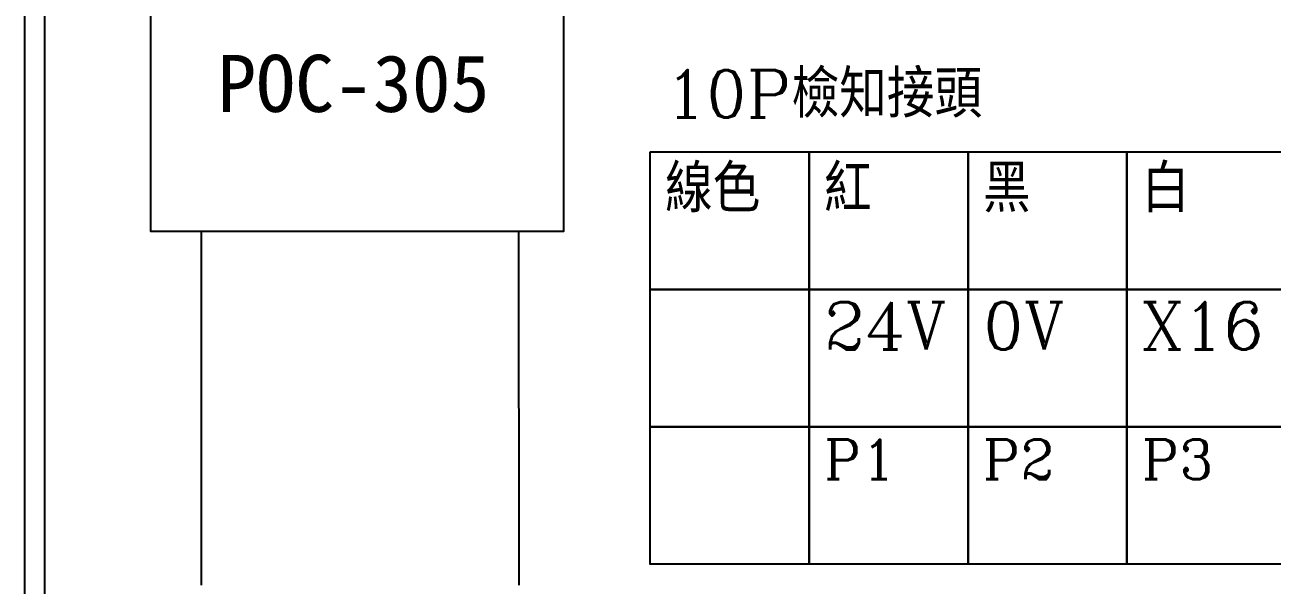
# Model space of a CAD drawing. Extents: x -24 to 263, y 255 to 459.
# Drawn here: x -23.6 to 55, y 309.8 to 345.1 of the extents above; entities that cross this region are included whole.
import ezdxf

# ---------------------------------------------------------------- set-up
doc = ezdxf.new("R2010")
doc.units = 0
doc.layers.get('0').update_dxf_attribs({"linetype": 'CONTINUOUS'})
doc.layers.add('圖框層', color=7, linetype='CONTINUOUS')
doc.layers.add('標尺寸層', color=3, linetype='CONTINUOUS')
doc.styles.add('STSL', font='KAIU.TTF')

msp = doc.modelspace()

# ---------------------------------------------------------------- linework, layer by layer
for p, q in [((-12.494, 332.132), (-12.486, 309.84)), ((7.506, 332.132), (7.514, 309.84))]:
    msp.add_line(p, q)
for points in [[(15.798, 337.145), (25.808, 337.145), (25.808, 328.48), (15.798, 328.48)], [(25.808, 337.145), (35.818, 337.145), (35.818, 328.48), (25.808, 328.48)], [(35.818, 337.145), (45.828, 337.145), (45.828, 328.48), (35.818, 328.48)], [(45.828, 337.145), (55.838, 337.145), (55.838, 328.48), (45.828, 328.48)], [(15.798, 328.48), (25.808, 328.48), (25.808, 319.816), (15.798, 319.816)], [(25.808, 328.48), (35.818, 328.48), (35.818, 319.816), (25.808, 319.816)], [(35.818, 328.48), (45.828, 328.48), (45.828, 319.816), (35.818, 319.816)], [(45.828, 328.48), (55.838, 328.48), (55.838, 319.816), (45.828, 319.816)], [(15.798, 319.816), (25.808, 319.816), (25.808, 311.152), (15.798, 311.152)], [(25.808, 319.816), (35.818, 319.816), (35.818, 311.152), (25.808, 311.152)], [(35.818, 319.816), (45.828, 319.816), (45.828, 311.152), (35.818, 311.152)], [(45.828, 319.816), (55.838, 319.816), (55.838, 311.152), (45.828, 311.152)]]:
    msp.add_lwpolyline(points, close=True)
at = {"layer": '圖框層', "color": 7}
for p, q in [((-23.584, 255.48), (-23.584, 459.449)), ((-22.334, 256.73), (-22.334, 458.199))]:
    msp.add_line(p, q, dxfattribs=at)
at = {"layer": '標尺寸層', "color": 7}
msp.add_lwpolyline([(-15.646, 349.509), (10.347, 349.509), (10.347, 332.132), (-15.646, 332.132)], close=True, dxfattribs=at)

# ---------------------------------------------------------------- texts
at = {"attachment_point": 1}
for s, insert, char_height, width in [('{\\Fromanc,chineset|c136;10P檢知接頭}', (16.733, 342.304), 3, 28.03194), ('{\\Fromanc,chineset|c136;線色}', (16.733, 336.344), 3, 8.29132), ('{\\Fromanc,chineset|c136;紅}', (26.743, 336.344), 3, 8.29132), ('{\\Fromanc,chineset|c136;黑}', (36.753, 336.344), 3, 8.29132), ('{\\Fromanc,chineset|c136;白}', (46.763, 336.344), 3, 8.29132), ('{\\Fromanc,chineset|c136;24V}', (26.743, 327.68), 3, 8.29132), ('{\\Fromanc,chineset|c136;0V}', (36.753, 327.68), 3, 8.29132), ('{\\Fromanc,chineset|c136;X16}', (46.763, 327.68), 3, 8.29132), ('{\\Fromanc,chineset|c136;P1}', (26.743, 319.016), 2.5, 8.29132), ('{\\Fromanc,chineset|c136;P2}', (36.753, 319.016), 2.5, 8.29132), ('{\\Fromanc,chineset|c136;P3}', (46.763, 319.016), 2.5, 8.29132)]:
    msp.add_mtext(s, dxfattribs=dict(at, insert=insert, char_height=char_height, width=width))
at = {"layer": '圖框層', "color": 4, "style": 'STSL'}
msp.add_text('POC-305', height=3.6, dxfattribs=at).set_placement((-11.466, 339.663))

doc.saveas('drawing.dxf')
